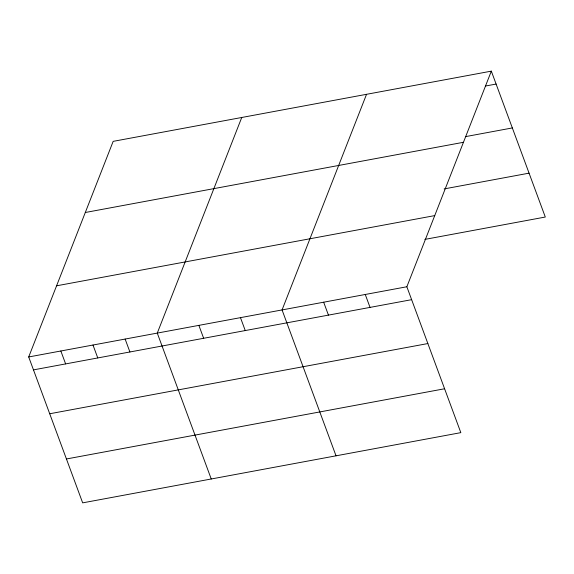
<?xml version="1.0" encoding="UTF-8"?>
<svg xmlns="http://www.w3.org/2000/svg" width="574" height="574" viewBox="0 0 574 574"><rect width="100%" height="100%" fill="white"/><g stroke="black" fill="none" stroke-linecap="round" stroke-linejoin="round"><path stroke-width="0.86" d="M491.33 71.14L406.858 286.756L460.829 432.645L82.67 502.86L28.7 356.963L113.171 141.355L491.33 71.14L545.3 217.037L424.839 239.401M241.747 117.483L157.276 333.092L211.239 478.989M366.542 94.308L282.064 309.924L336.034 455.821M485.712 85.985L496.108 84.055M465.543 136.626L512.345 127.937M85.296 212.502L463.455 142.295M444.14 188.918L529.07 173.154M56.575 285.809L434.733 215.602M28.7 356.963L406.858 286.756M33.479 369.878L411.637 299.671M49.708 413.761L427.867 343.553M66.433 458.978L444.592 388.763M365.258 294.476L370.036 307.391M323.664 302.204L328.443 315.119M240.47 317.644L245.249 330.559M198.869 325.372L203.648 338.287M125.132 339.062L129.911 351.977M92.988 345.031L97.767 357.939M60.844 350.994L65.623 363.909"/></g></svg>
